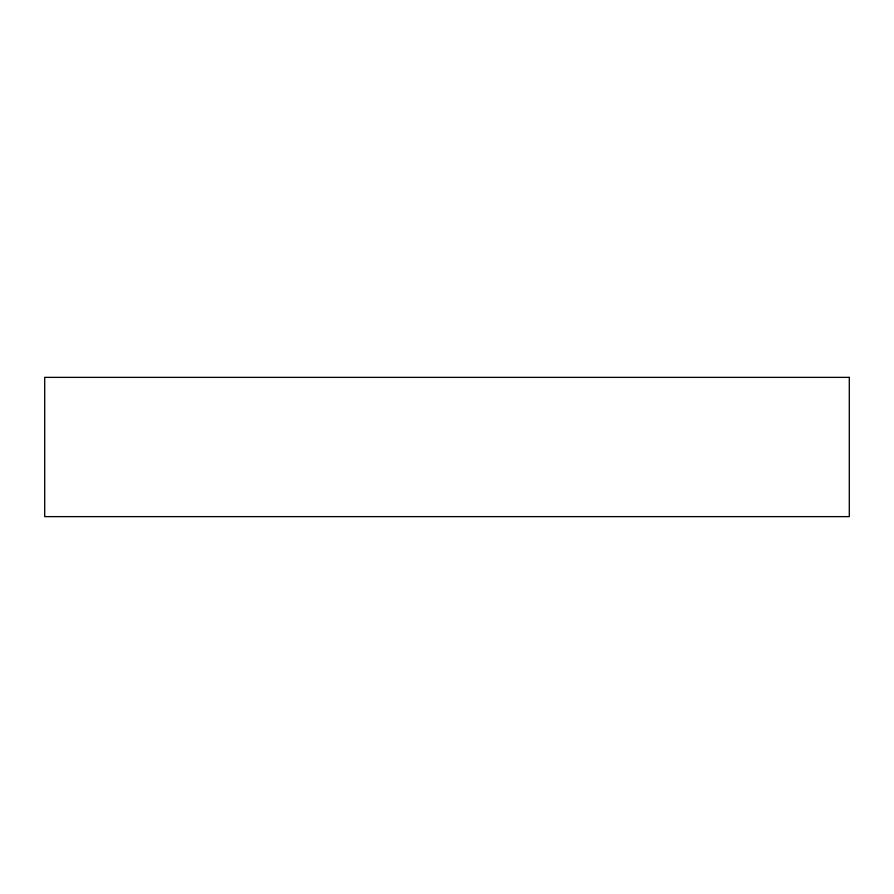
<?xml version="1.0" encoding="UTF-8"?>
<svg xmlns="http://www.w3.org/2000/svg" width="894" height="894" viewBox="0 0 894 894"><rect width="100%" height="100%" fill="white"/><g stroke="black" fill="none" stroke-linecap="round" stroke-linejoin="round"><path stroke-width="1.34" d="M849.3 377.369L44.7 377.369L44.7 516.631L849.3 516.631L849.3 377.369"/></g></svg>
